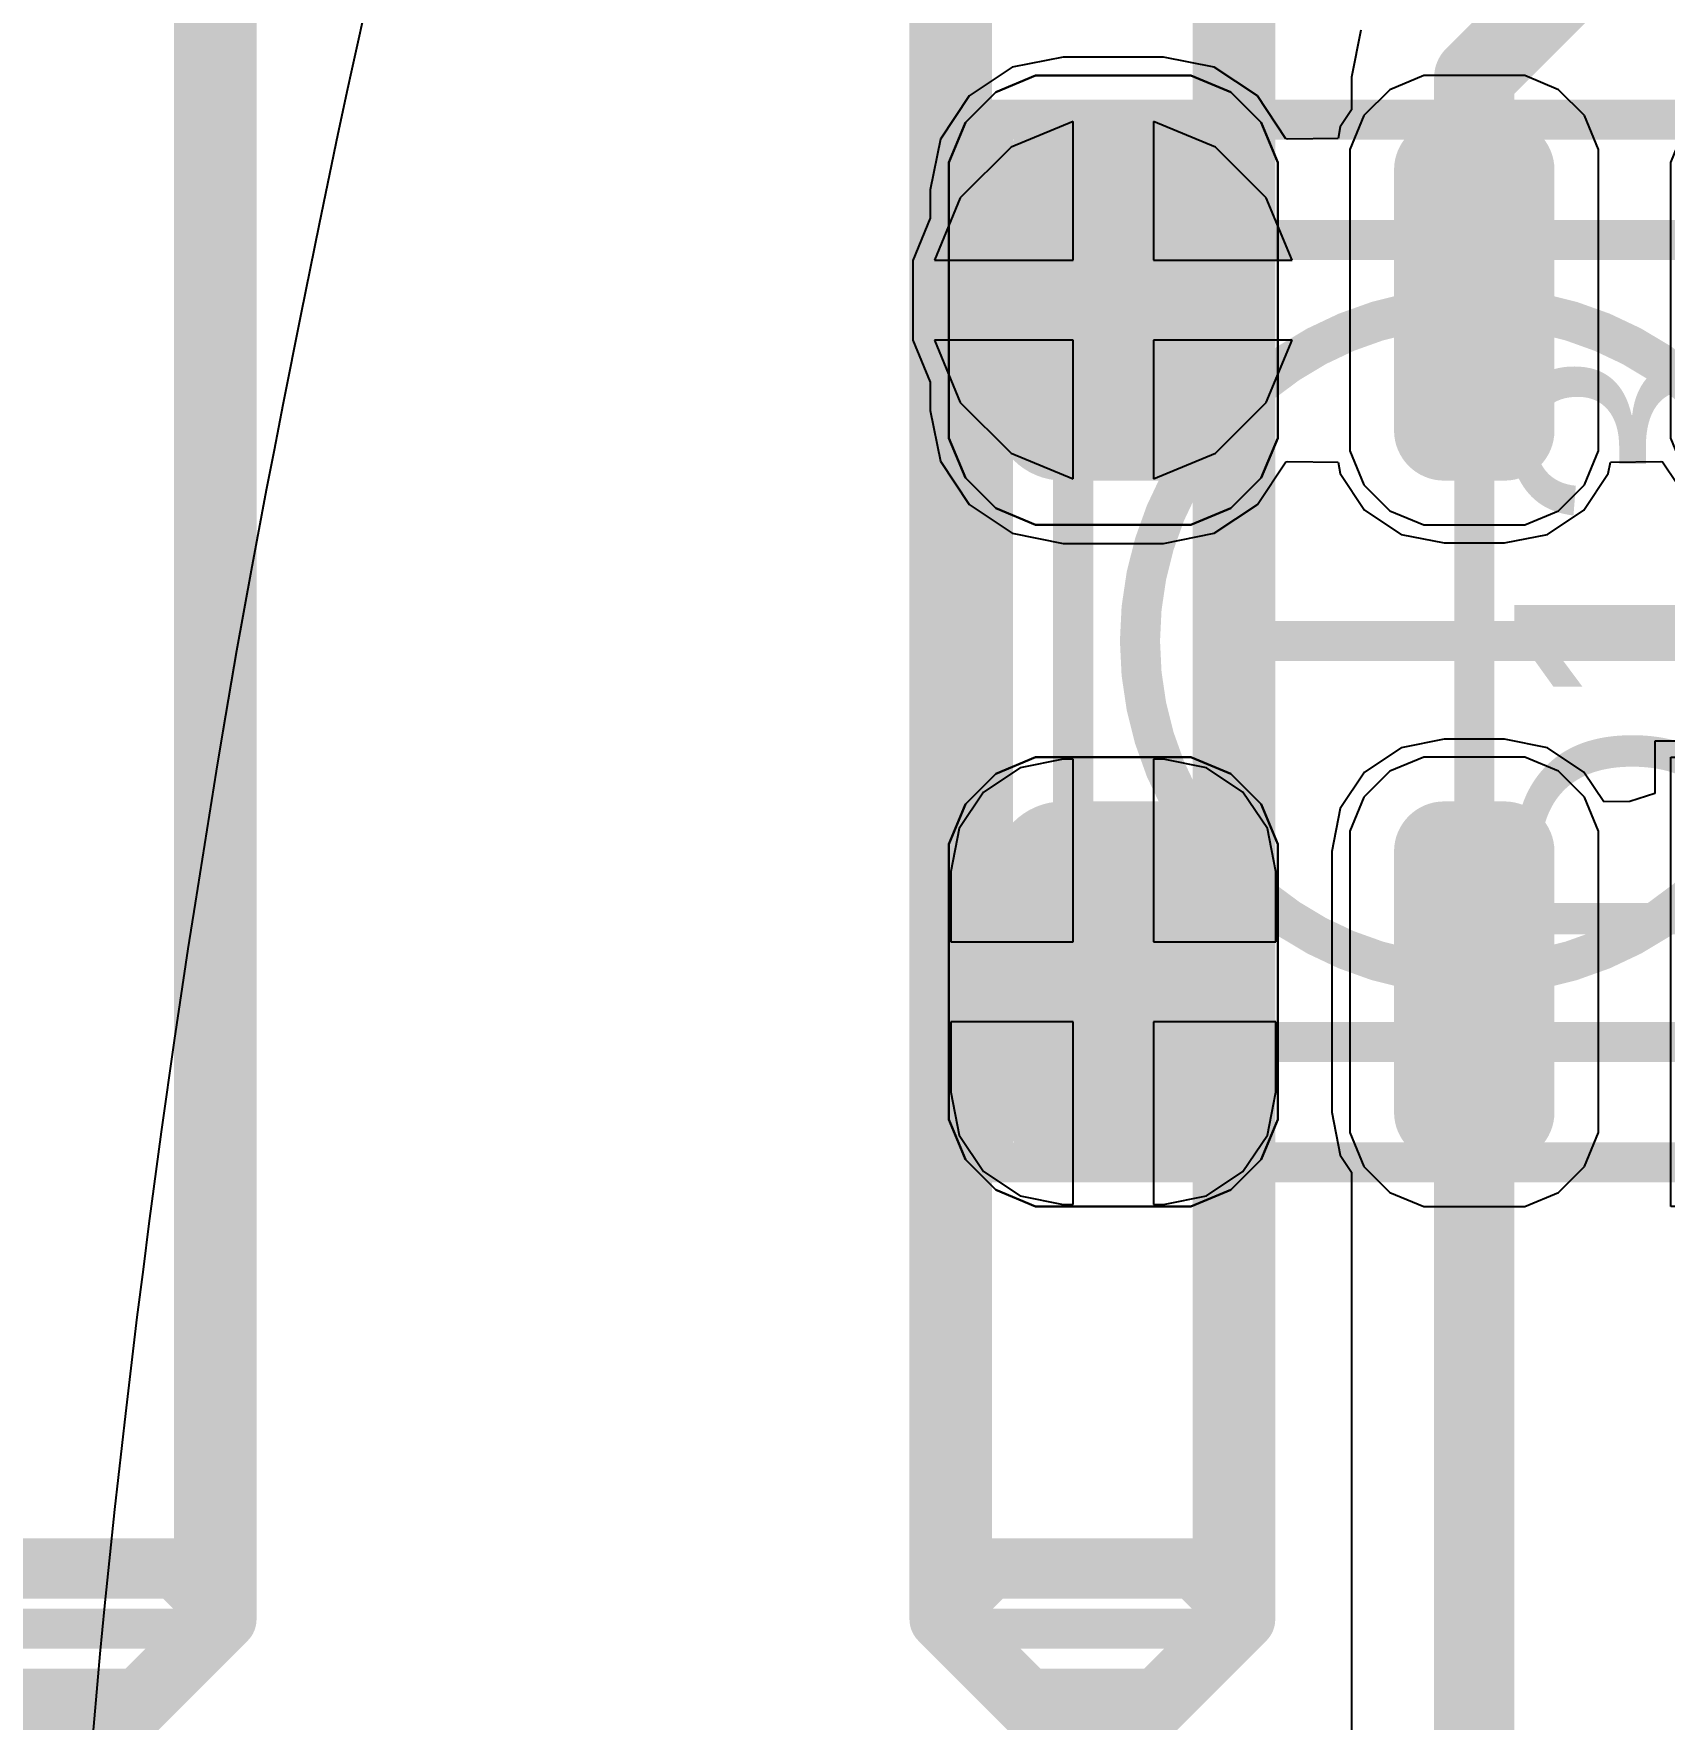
# Model space of a CAD drawing. Header units: inches. Extents: x -30 to 118, y 20 to 51.
# Drawn here: x 40.53 to 44.596, y 32.327 to 36.531 of the extents above; entities that cross this region are included whole.
import ezdxf

# ---------------------------------------------------------------- set-up
doc = ezdxf.new("R2010")
doc.units = ezdxf.units.IN
for name, color, linetype in [('Bottom Assembly', 56, 'Continuous'), ('Bottom Layer', 5, 'Continuous'), ('Bottom Overlay', 54, 'Continuous'), ('Mechanical 1', 6, 'Continuous'), ('Top Component Outline', 56, 'Continuous'), ('Top Courtyard', 56, 'Continuous'), ('Top Layer', 1, 'Continuous'), ('Top Overlay', 2, 'Continuous'), ('Top Paste', 8, 'Continuous'), ('Top Solder', 216, 'Continuous'), ('Via Holes', 16, 'Continuous')]:
    doc.layers.add(name, color=color, linetype=linetype)
doc.styles.add('Arial', font='', dxfattribs={"height": 0.2})
doc.styles.get('Arial').set_extended_font_data('Arial')

# ---------------------------------------------------------------- blocks, each defined once
blk = doc.blocks.new('APA_RGB_LED_2020_556')
at = {"layer": 'Top Layer'}
h = blk.add_hatch(color=1, dxfattribs=at)
edge = h.paths.add_edge_path()
edge.add_arc((-1.125, 1.025), 0.125, 90, 180)
edge.add_line((-1.25, 1.025), (-1.25, 0.775))
edge.add_arc((-1.125, 0.775), 0.125, 180, 270)
edge.add_line((-1.125, 0.65), (-0.575, 0.65))
edge.add_arc((-0.575, 0.775), 0.125, 270, 360)
edge.add_line((-0.45, 0.775), (-0.45, 1.025))
edge.add_arc((-0.575, 1.025), 0.125, 0, 90)
edge.add_line((-0.575, 1.15), (-1.125, 1.15))
h = blk.add_hatch(color=1, dxfattribs=at)
edge = h.paths.add_edge_path()
edge.add_arc((0.575, 1.025), 0.125, 90, 180)
edge.add_line((0.45, 1.025), (0.45, 0.775))
edge.add_arc((0.575, 0.775), 0.125, 180, 270)
edge.add_line((0.575, 0.65), (1.125, 0.65))
edge.add_arc((1.125, 0.775), 0.125, 270, 360)
edge.add_line((1.25, 0.775), (1.25, 1.025))
edge.add_arc((1.125, 1.025), 0.125, 0, 90)
edge.add_line((1.125, 1.15), (0.575, 1.15))
h = blk.add_hatch(color=1, dxfattribs=at)
edge = h.paths.add_edge_path()
edge.add_arc((-1.175, 0.075), 0.075, 90, 180)
edge.add_line((-1.25, 0.075), (-1.25, -0.075))
edge.add_arc((-1.175, -0.075), 0.075, 180, 270)
edge.add_line((-1.175, -0.15), (-0.525, -0.15))
edge.add_arc((-0.525, -0.075), 0.075, 270, 360)
edge.add_line((-0.45, -0.075), (-0.45, 0.075))
edge.add_arc((-0.525, 0.075), 0.075, 0, 90)
edge.add_line((-0.525, 0.15), (-1.175, 0.15))
h = blk.add_hatch(color=1, dxfattribs=at)
edge = h.paths.add_edge_path()
edge.add_arc((0.525, 0.075), 0.075, 90, 180)
edge.add_line((0.45, 0.075), (0.45, -0.075))
edge.add_arc((0.525, -0.075), 0.075, 180, 270)
edge.add_line((0.525, -0.15), (1.175, -0.15))
edge.add_arc((1.175, -0.075), 0.075, 270, 360)
edge.add_line((1.25, -0.075), (1.25, 0.075))
edge.add_arc((1.175, 0.075), 0.075, 0, 90)
edge.add_line((1.175, 0.15), (0.525, 0.15))
blk.add_hatch(color=1, dxfattribs=at).paths.add_polyline_path([(-1.25, -0.65), (-0.45, -0.65), (-0.45, -1.15), (-1.25, -1.15)])
h = blk.add_hatch(color=1, dxfattribs=at)
edge = h.paths.add_edge_path()
edge.add_arc((0.575, -0.775), 0.125, 90, 180)
edge.add_line((0.45, -0.775), (0.45, -1.025))
edge.add_arc((0.575, -1.025), 0.125, 180, 270)
edge.add_line((0.575, -1.15), (1.125, -1.15))
edge.add_arc((1.125, -1.025), 0.125, 270, 360)
edge.add_line((1.25, -1.025), (1.25, -0.775))
edge.add_arc((1.125, -0.775), 0.125, 0, 90)
edge.add_line((1.125, -0.65), (0.575, -0.65))
at = {"layer": 'Top Paste'}
h = blk.add_hatch(color=8, dxfattribs=at)
edge = h.paths.add_edge_path()
edge.add_arc((-1.125, 1.025), 0.125, 90, 180)
edge.add_line((-1.25, 1.025), (-1.25, 0.775))
edge.add_arc((-1.125, 0.775), 0.125, 180, 270)
edge.add_line((-1.125, 0.65), (-0.575, 0.65))
edge.add_arc((-0.575, 0.775), 0.125, 270, 360)
edge.add_line((-0.45, 0.775), (-0.45, 1.025))
edge.add_arc((-0.575, 1.025), 0.125, 0, 90)
edge.add_line((-0.575, 1.15), (-1.125, 1.15))
h = blk.add_hatch(color=8, dxfattribs=at)
edge = h.paths.add_edge_path()
edge.add_arc((0.575, 1.025), 0.125, 90, 180)
edge.add_line((0.45, 1.025), (0.45, 0.775))
edge.add_arc((0.575, 0.775), 0.125, 180, 270)
edge.add_line((0.575, 0.65), (1.125, 0.65))
edge.add_arc((1.125, 0.775), 0.125, 270, 360)
edge.add_line((1.25, 0.775), (1.25, 1.025))
edge.add_arc((1.125, 1.025), 0.125, 0, 90)
edge.add_line((1.125, 1.15), (0.575, 1.15))
h = blk.add_hatch(color=8, dxfattribs=at)
edge = h.paths.add_edge_path()
edge.add_arc((-1.175, 0.075), 0.075, 90, 180)
edge.add_line((-1.25, 0.075), (-1.25, -0.075))
edge.add_arc((-1.175, -0.075), 0.075, 180, 270)
edge.add_line((-1.175, -0.15), (-0.525, -0.15))
edge.add_arc((-0.525, -0.075), 0.075, 270, 360)
edge.add_line((-0.45, -0.075), (-0.45, 0.075))
edge.add_arc((-0.525, 0.075), 0.075, 0, 90)
edge.add_line((-0.525, 0.15), (-1.175, 0.15))
h = blk.add_hatch(color=8, dxfattribs=at)
edge = h.paths.add_edge_path()
edge.add_arc((0.525, 0.075), 0.075, 90, 180)
edge.add_line((0.45, 0.075), (0.45, -0.075))
edge.add_arc((0.525, -0.075), 0.075, 180, 270)
edge.add_line((0.525, -0.15), (1.175, -0.15))
edge.add_arc((1.175, -0.075), 0.075, 270, 360)
edge.add_line((1.25, -0.075), (1.25, 0.075))
edge.add_arc((1.175, 0.075), 0.075, 0, 90)
edge.add_line((1.175, 0.15), (0.525, 0.15))
blk.add_hatch(color=8, dxfattribs=at).paths.add_polyline_path([(-1.25, -0.65), (-0.45, -0.65), (-0.45, -1.15), (-1.25, -1.15)])
h = blk.add_hatch(color=8, dxfattribs=at)
edge = h.paths.add_edge_path()
edge.add_arc((0.575, -0.775), 0.125, 90, 180)
edge.add_line((0.45, -0.775), (0.45, -1.025))
edge.add_arc((0.575, -1.025), 0.125, 180, 270)
edge.add_line((0.575, -1.15), (1.125, -1.15))
edge.add_arc((1.125, -1.025), 0.125, 270, 360)
edge.add_line((1.25, -1.025), (1.25, -0.775))
edge.add_arc((1.125, -0.775), 0.125, 0, 90)
edge.add_line((1.125, -0.65), (0.575, -0.65))
at = {"layer": 'Top Solder'}
h = blk.add_hatch(color=216, dxfattribs=at)
edge = h.paths.add_edge_path()
edge.add_arc((-1.125, 1.025), 0.175, 90, 180)
edge.add_line((-1.3, 1.025), (-1.3, 0.775))
edge.add_arc((-1.125, 0.775), 0.175, 180, 270)
edge.add_line((-1.125, 0.6), (-0.575, 0.6))
edge.add_arc((-0.575, 0.775), 0.175, 270, 360)
edge.add_line((-0.4, 0.775), (-0.4, 1.025))
edge.add_arc((-0.575, 1.025), 0.175, 0, 90)
edge.add_line((-0.575, 1.2), (-1.125, 1.2))
h = blk.add_hatch(color=216, dxfattribs=at)
edge = h.paths.add_edge_path()
edge.add_arc((0.575, 1.025), 0.175, 90, 180)
edge.add_line((0.4, 1.025), (0.4, 0.775))
edge.add_arc((0.575, 0.775), 0.175, 180, 270)
edge.add_line((0.575, 0.6), (1.125, 0.6))
edge.add_arc((1.125, 0.775), 0.175, 270, 360)
edge.add_line((1.3, 0.775), (1.3, 1.025))
edge.add_arc((1.125, 1.025), 0.175, 0, 90)
edge.add_line((1.125, 1.2), (0.575, 1.2))
h = blk.add_hatch(color=216, dxfattribs=at)
edge = h.paths.add_edge_path()
edge.add_arc((-1.175, 0.075), 0.125, 90, 180)
edge.add_line((-1.3, 0.075), (-1.3, -0.075))
edge.add_arc((-1.175, -0.075), 0.125, 180, 270)
edge.add_line((-1.175, -0.2), (-0.525, -0.2))
edge.add_arc((-0.525, -0.075), 0.125, 270, 360)
edge.add_line((-0.4, -0.075), (-0.4, 0.075))
edge.add_arc((-0.525, 0.075), 0.125, 0, 90)
edge.add_line((-0.525, 0.2), (-1.175, 0.2))
h = blk.add_hatch(color=216, dxfattribs=at)
edge = h.paths.add_edge_path()
edge.add_arc((0.525, 0.075), 0.125, 90, 180)
edge.add_line((0.4, 0.075), (0.4, -0.075))
edge.add_arc((0.525, -0.075), 0.125, 180, 270)
edge.add_line((0.525, -0.2), (1.175, -0.2))
edge.add_arc((1.175, -0.075), 0.125, 270, 360)
edge.add_line((1.3, -0.075), (1.3, 0.075))
edge.add_arc((1.175, 0.075), 0.125, 0, 90)
edge.add_line((1.175, 0.2), (0.525, 0.2))
blk.add_hatch(color=216, dxfattribs=at).paths.add_polyline_path([(-1.3, -0.6), (-0.4, -0.6), (-0.4, -1.2), (-1.3, -1.2)])
h = blk.add_hatch(color=216, dxfattribs=at)
edge = h.paths.add_edge_path()
edge.add_arc((0.575, -0.775), 0.175, 90, 180)
edge.add_line((0.4, -0.775), (0.4, -1.025))
edge.add_arc((0.575, -1.025), 0.175, 180, 270)
edge.add_line((0.575, -1.2), (1.125, -1.2))
edge.add_arc((1.125, -1.025), 0.175, 270, 360)
edge.add_line((1.3, -1.025), (1.3, -0.775))
edge.add_arc((1.125, -0.775), 0.175, 0, 90)
edge.add_line((1.125, -0.6), (0.575, -0.6))
at = {"layer": 'Top Component Outline'}
for points in [[(-1, 1, 0.1, 0.1, 0), (-1, -1, 0.1, 0.1, 0)], [(-1, 1, 0.1, 0.1, 0), (1, 1, 0.1, 0.1, 0)], [(1, 1, 0.1, 0.1, 0), (1, -1, 0.1, 0.1, 0)], [(-1, -1, 0.1, 0.1, 0), (1, -1, 0.1, 0.1, 0)]]:
    blk.add_lwpolyline(points, format="xyseb", dxfattribs=at)
for points in [[(-1.025, 1, 0.05, 0.05, 1), (-0.975, 1, 0.05, 0.05, 1)], [(-1.025, 1, 0.05, 0.05, 1), (-0.975, 1, 0.05, 0.05, 1)], [(0.975, 1, 0.05, 0.05, 1), (1.025, 1, 0.05, 0.05, 1)], [(0.975, 1, 0.05, 0.05, 1), (1.025, 1, 0.05, 0.05, 1)], [(-1.025, -1, 0.05, 0.05, 1), (-0.975, -1, 0.05, 0.05, 1)], [(-1.025, -1, 0.05, 0.05, 1), (-0.975, -1, 0.05, 0.05, 1)], [(0.975, -1, 0.05, 0.05, 1), (1.025, -1, 0.05, 0.05, 1)], [(0.975, -1, 0.05, 0.05, 1), (1.025, -1, 0.05, 0.05, 1)]]:
    blk.add_lwpolyline(points, format="xyseb", close=True, dxfattribs=at)
at = {"layer": 'Top Courtyard'}
for points in [[(-1.3, 1.2, 0.1, 0.1, 0), (1.3, 1.2, 0.1, 0.1, 0)], [(-1.3, 1.2, 0.1, 0.1, 0), (-1.3, -1.2, 0.1, 0.1, 0)], [(1.3, 1.2, 0.1, 0.1, 0), (1.3, -1.2, 0.1, 0.1, 0)], [(0, 0.5, 0.1, 0.1, 0), (0, -0.5, 0.1, 0.1, 0)], [(-0.5, 0, 0.1, 0.1, 0), (0.5, 0, 0.1, 0.1, 0)], [(-1.3, -1.2, 0.1, 0.1, 0), (1.3, -1.2, 0.1, 0.1, 0)]]:
    blk.add_lwpolyline(points, format="xyseb", dxfattribs=at)
for points in [[(-1.325, 1.2, 0.05, 0.05, 1), (-1.275, 1.2, 0.05, 0.05, 1)], [(-1.325, 1.2, 0.05, 0.05, 1), (-1.275, 1.2, 0.05, 0.05, 1)], [(1.275, 1.2, 0.05, 0.05, 1), (1.325, 1.2, 0.05, 0.05, 1)], [(1.275, 1.2, 0.05, 0.05, 1), (1.325, 1.2, 0.05, 0.05, 1)], [(-0.025, 0.5, 0.05, 0.05, 1), (0.025, 0.5, 0.05, 0.05, 1)], [(-0.525, 0, 0.05, 0.05, 1), (-0.475, 0, 0.05, 0.05, 1)], [(0.475, 0, 0.05, 0.05, 1), (0.525, 0, 0.05, 0.05, 1)], [(-0.025, -0.5, 0.05, 0.05, 1), (0.025, -0.5, 0.05, 0.05, 1)], [(-1.325, -1.2, 0.05, 0.05, 1), (-1.275, -1.2, 0.05, 0.05, 1)], [(-1.325, -1.2, 0.05, 0.05, 1), (-1.275, -1.2, 0.05, 0.05, 1)], [(1.275, -1.2, 0.05, 0.05, 1), (1.325, -1.2, 0.05, 0.05, 1)], [(1.275, -1.2, 0.05, 0.05, 1), (1.325, -1.2, 0.05, 0.05, 1)]]:
    blk.add_lwpolyline(points, format="xyseb", close=True, dxfattribs=at)
at = {"layer": 'Top Overlay'}
for p, q in [((-1.2929, 1.2689), (-1.1937, 1.31)), ((-1.1937, 1.31), (-1.14, 1.31)), ((-1.14, 1.31), (-1.14, 1.31)), ((-1.14, 1.31), (-0.56, 1.31)), ((-0.56, 1.31), (-0.5063, 1.31)), ((-0.5063, 1.31), (-0.4071, 1.2689)), ((0.4071, 1.2689), (0.5063, 1.31)), ((0.5063, 1.31), (0.56, 1.31)), ((0.56, 1.31), (0.56, 1.31)), ((0.56, 1.31), (1.14, 1.31)), ((1.14, 1.31), (1.1937, 1.31)), ((1.1937, 1.31), (1.2929, 1.2689)), ((-1.3689, 1.1929), (-1.2929, 1.2689)), ((-0.4071, 1.2689), (-0.3311, 1.1929)), ((0.3311, 1.1929), (0.4071, 1.2689)), ((1.2929, 1.2689), (1.3689, 1.1929)), ((-1.41, 1.0937), (-1.3689, 1.1929)), ((-0.3311, 1.1929), (-0.29, 1.0937)), ((0.29, 1.0937), (0.3311, 1.1929)), ((1.3689, 1.1929), (1.41, 1.0937)), ((-1.41, 1.04), (-1.41, 1.0937)), ((-0.29, 1.0937), (-0.29, 1.04)), ((0.29, 1.04), (0.29, 1.0937)), ((1.41, 1.0937), (1.41, 1.04)), ((-1.41, 0.76), (-1.41, 1.04)), ((-0.29, 1.04), (-0.29, 1.04)), ((-0.29, 1.04), (-0.29, 0.76)), ((0.29, 0.76), (0.29, 1.04)), ((1.41, 1.04), (1.41, 1.04)), ((1.41, 1.04), (1.41, 0.76)), ((-1.41, 0.76), (-1.41, 0.76)), ((-1.41, 0.7063), (-1.41, 0.76)), ((-0.29, 0.76), (-0.29, 0.7063)), ((0.29, 0.76), (0.29, 0.76)), ((0.29, 0.7063), (0.29, 0.76)), ((1.41, 0.76), (1.41, 0.7063)), ((-1.3689, 0.6071), (-1.41, 0.7063)), ((-0.29, 0.7063), (-0.3311, 0.6071)), ((0.3311, 0.6071), (0.29, 0.7063)), ((1.41, 0.7063), (1.3689, 0.6071)), ((-1.2929, 0.5311), (-1.3689, 0.6071)), ((-0.3311, 0.6071), (-0.4071, 0.5311)), ((0.4071, 0.5311), (0.3311, 0.6071)), ((1.3689, 0.6071), (1.2929, 0.5311)), ((-1.1937, 0.49), (-1.2929, 0.5311)), ((-0.4071, 0.5311), (-0.5063, 0.49)), ((0.5063, 0.49), (0.4071, 0.5311)), ((1.2929, 0.5311), (1.1937, 0.49)), ((-1.14, 0.49), (-1.1937, 0.49)), ((-0.56, 0.49), (-1.14, 0.49)), ((-0.5063, 0.49), (-0.56, 0.49)), ((-0.56, 0.49), (-0.56, 0.49)), ((0.56, 0.49), (0.5063, 0.49)), ((1.14, 0.49), (0.56, 0.49)), ((1.1937, 0.49), (1.14, 0.49)), ((1.14, 0.49), (1.14, 0.49)), ((-1.2258, 0.31), (-1.3103, 0.275)), ((-1.18, 0.31), (-1.2258, 0.31)), ((-0.52, 0.31), (-1.18, 0.31)), ((-0.4743, 0.31), (-0.52, 0.31)), ((-0.52, 0.31), (-0.52, 0.31)), ((-0.3897, 0.275), (-0.4743, 0.31)), ((0.4742, 0.31), (0.3897, 0.275)), ((0.52, 0.31), (0.4742, 0.31)), ((1.18, 0.31), (0.52, 0.31)), ((1.2258, 0.31), (1.18, 0.31)), ((1.18, 0.31), (1.18, 0.31)), ((1.3103, 0.275), (1.2258, 0.31)), ((-1.3103, 0.275), (-1.375, 0.2103)), ((-0.325, 0.2103), (-0.3897, 0.275)), ((0.3897, 0.275), (0.325, 0.2103)), ((1.375, 0.2103), (1.3103, 0.275)), ((-1.375, 0.2103), (-1.41, 0.1258)), ((-0.29, 0.1258), (-0.325, 0.2103)), ((0.325, 0.2103), (0.29, 0.1258)), ((1.41, 0.1258), (1.375, 0.2103)), ((-1.41, 0.1258), (-1.41, 0.08)), ((-0.29, 0.08), (-0.29, 0.1258)), ((0.29, 0.1258), (0.29, 0.08)), ((1.41, 0.08), (1.41, 0.1258)), ((-1.41, 0.08), (-1.41, -0.08)), ((-1.41, 0.08), (-1.41, 0.08)), ((-0.29, -0.08), (-0.29, 0.08)), ((0.29, 0.08), (0.29, -0.08)), ((0.29, 0.08), (0.29, 0.08)), ((1.41, -0.08), (1.41, 0.08)), ((-1.41, -0.08), (-1.41, -0.1257)), ((-0.29, -0.1257), (-0.29, -0.08)), ((-0.29, -0.08), (-0.29, -0.08)), ((0.29, -0.08), (0.29, -0.1257)), ((1.41, -0.1257), (1.41, -0.08)), ((1.41, -0.08), (1.41, -0.08)), ((-1.41, -0.1257), (-1.375, -0.2103)), ((-0.325, -0.2103), (-0.29, -0.1257)), ((0.29, -0.1257), (0.325, -0.2103)), ((1.375, -0.2103), (1.41, -0.1257)), ((-1.375, -0.2103), (-1.3103, -0.275)), ((-0.3897, -0.275), (-0.325, -0.2103)), ((0.325, -0.2103), (0.3897, -0.275)), ((1.3103, -0.275), (1.375, -0.2103)), ((-1.3103, -0.275), (-1.2258, -0.31)), ((-0.4743, -0.31), (-0.3897, -0.275)), ((0.3897, -0.275), (0.4742, -0.31)), ((1.2258, -0.31), (1.3103, -0.275)), ((-1.2258, -0.31), (-1.18, -0.31)), ((-1.18, -0.31), (-1.18, -0.31)), ((-1.18, -0.31), (-0.52, -0.31)), ((-0.52, -0.31), (-0.4743, -0.31)), ((0.4742, -0.31), (0.52, -0.31)), ((0.52, -0.31), (0.52, -0.31)), ((0.52, -0.31), (1.18, -0.31)), ((1.18, -0.31), (1.2258, -0.31)), ((-1.41, -1.31), (-1.41, -0.49)), ((-1.41, -0.49), (-0.29, -0.49)), ((-0.29, -0.49), (-0.29, -1.31)), ((0.4071, -0.5311), (0.5063, -0.49)), ((0.5063, -0.49), (0.56, -0.49)), ((0.56, -0.49), (0.56, -0.49)), ((0.56, -0.49), (1.14, -0.49)), ((1.14, -0.49), (1.1937, -0.49)), ((1.1937, -0.49), (1.2929, -0.5311)), ((0.3311, -0.6071), (0.4071, -0.5311)), ((1.2929, -0.5311), (1.3689, -0.6071)), ((0.29, -0.7063), (0.3311, -0.6071)), ((1.3689, -0.6071), (1.41, -0.7063)), ((0.29, -0.76), (0.29, -0.7063)), ((1.41, -0.7063), (1.41, -0.76)), ((0.29, -1.04), (0.29, -0.76)), ((1.41, -0.76), (1.41, -0.76)), ((1.41, -0.76), (1.41, -1.04)), ((0.29, -1.04), (0.29, -1.04)), ((0.29, -1.0937), (0.29, -1.04)), ((1.41, -1.04), (1.41, -1.0937)), ((0.3311, -1.1929), (0.29, -1.0937)), ((1.41, -1.0937), (1.3689, -1.1929)), ((0.4071, -1.2689), (0.3311, -1.1929)), ((1.3689, -1.1929), (1.2929, -1.2689)), ((0.5063, -1.31), (0.4071, -1.2689)), ((1.2929, -1.2689), (1.1937, -1.31)), ((-0.29, -1.31), (-1.41, -1.31)), ((0.56, -1.31), (0.5063, -1.31)), ((1.14, -1.31), (0.56, -1.31)), ((1.1937, -1.31), (1.14, -1.31)), ((1.14, -1.31), (1.14, -1.31))]:
    blk.add_line(p, q, dxfattribs=at)
at = {"layer": 'Top Courtyard', "style": 'Arial'}
blk.add_text('D13', height=0.6, dxfattribs=at).set_placement((-0.8, -0.7))
blk = doc.blocks.new('LIST_ANG_1_2_SMD_2_54MM_B_593')
at = {"layer": 'Bottom Assembly'}
for points in [[(-1.42, 11.4971, 0.1, 0.1, 0), (-1.57, 11.3471, 0.1, 0.1, 0)], [(-1.12, 11.4971, 0.1, 0.1, 0), (-1.42, 11.4971, 0.1, 0.1, 0)], [(-0.97, 11.3471, 0.1, 0.1, 0), (-1.12, 11.4971, 0.1, 0.1, 0)], [(1.12, 11.4971, 0.1, 0.1, 0), (0.97, 11.3471, 0.1, 0.1, 0)], [(1.42, 11.4971, 0.1, 0.1, 0), (1.12, 11.4971, 0.1, 0.1, 0)], [(-1.57, 11.3471, 0.1, 0.1, 0), (-1.57, 5.766, 0.1, 0.1, 0)], [(-0.97, 11.3471, 0.1, 0.1, 0), (-1.57, 11.3471, 0.1, 0.1, 0)], [(-0.97, 11.3471, 0.1, 0.1, 0), (-0.97, 5.766, 0.1, 0.1, 0)], [(0.97, 11.3471, 0.1, 0.1, 0), (0.97, 5.766, 0.1, 0.1, 0)], [(1.57, 11.3471, 0.1, 0.1, 0), (0.97, 11.3471, 0.1, 0.1, 0)]]:
    blk.add_lwpolyline(points, format="xyseb", dxfattribs=at)
for points in [[(-1.445, 11.4971, 0.05, 0.05, 1), (-1.395, 11.4971, 0.05, 0.05, 1)], [(-1.445, 11.4971, 0.05, 0.05, 1), (-1.395, 11.4971, 0.05, 0.05, 1)], [(-1.145, 11.4971, 0.05, 0.05, 1), (-1.095, 11.4971, 0.05, 0.05, 1)], [(-1.145, 11.4971, 0.05, 0.05, 1), (-1.095, 11.4971, 0.05, 0.05, 1)], [(1.095, 11.4971, 0.05, 0.05, 1), (1.145, 11.4971, 0.05, 0.05, 1)], [(1.095, 11.4971, 0.05, 0.05, 1), (1.145, 11.4971, 0.05, 0.05, 1)], [(-1.595, 11.3471, 0.05, 0.05, 1), (-1.545, 11.3471, 0.05, 0.05, 1)], [(-1.595, 11.3471, 0.05, 0.05, 1), (-1.545, 11.3471, 0.05, 0.05, 1)], [(-1.595, 11.3471, 0.05, 0.05, 1), (-1.545, 11.3471, 0.05, 0.05, 1)], [(-0.995, 11.3471, 0.05, 0.05, 1), (-0.945, 11.3471, 0.05, 0.05, 1)], [(-0.995, 11.3471, 0.05, 0.05, 1), (-0.945, 11.3471, 0.05, 0.05, 1)], [(-0.995, 11.3471, 0.05, 0.05, 1), (-0.945, 11.3471, 0.05, 0.05, 1)], [(0.945, 11.3471, 0.05, 0.05, 1), (0.995, 11.3471, 0.05, 0.05, 1)], [(0.945, 11.3471, 0.05, 0.05, 1), (0.995, 11.3471, 0.05, 0.05, 1)], [(0.945, 11.3471, 0.05, 0.05, 1), (0.995, 11.3471, 0.05, 0.05, 1)]]:
    blk.add_lwpolyline(points, format="xyseb", close=True, dxfattribs=at)
at = {"layer": 'Bottom Overlay'}
for points in [[(-1.397, 11.578, 0.15, 0.15, 0), (-1.651, 11.324, 0.15, 0.15, 0)], [(-1.143, 11.578, 0.15, 0.15, 0), (-1.397, 11.578, 0.15, 0.15, 0)], [(-0.889, 11.324, 0.15, 0.15, 0), (-1.143, 11.578, 0.15, 0.15, 0)], [(1.143, 11.578, 0.15, 0.15, 0), (0.889, 11.324, 0.15, 0.15, 0)], [(1.397, 11.578, 0.15, 0.15, 0), (1.143, 11.578, 0.15, 0.15, 0)], [(1.651, 11.324, 0.15, 0.15, 0), (1.397, 11.578, 0.15, 0.15, 0)], [(-1.651, 11.324, 0.15, 0.15, 0), (-1.651, 5.766, 0.15, 0.15, 0)], [(-1.524, 11.197, 0.15, 0.15, 0), (-1.651, 11.324, 0.15, 0.15, 0)], [(-0.889, 11.324, 0.15, 0.15, 0), (-1.016, 11.197, 0.15, 0.15, 0)], [(-0.889, 11.324, 0.15, 0.15, 0), (-0.889, 5.766, 0.15, 0.15, 0)], [(0.889, 5.766, 0.15, 0.15, 0), (0.889, 11.324, 0.15, 0.15, 0)], [(1.016, 11.197, 0.15, 0.15, 0), (0.889, 11.324, 0.15, 0.15, 0)], [(-1.016, 11.197, 0.15, 0.15, 0), (-1.524, 11.197, 0.15, 0.15, 0)], [(1.524, 11.197, 0.15, 0.15, 0), (1.016, 11.197, 0.15, 0.15, 0)]]:
    blk.add_lwpolyline(points, format="xyseb", dxfattribs=at)
for points in [[(-1.4345, 11.578, 0.075, 0.075, 1), (-1.3595, 11.578, 0.075, 0.075, 1)], [(-1.4345, 11.578, 0.075, 0.075, 1), (-1.3595, 11.578, 0.075, 0.075, 1)], [(-1.1805, 11.578, 0.075, 0.075, 1), (-1.1055, 11.578, 0.075, 0.075, 1)], [(-1.1805, 11.578, 0.075, 0.075, 1), (-1.1055, 11.578, 0.075, 0.075, 1)], [(1.1055, 11.578, 0.075, 0.075, 1), (1.1805, 11.578, 0.075, 0.075, 1)], [(1.1055, 11.578, 0.075, 0.075, 1), (1.1805, 11.578, 0.075, 0.075, 1)], [(1.3595, 11.578, 0.075, 0.075, 1), (1.4345, 11.578, 0.075, 0.075, 1)], [(1.3595, 11.578, 0.075, 0.075, 1), (1.4345, 11.578, 0.075, 0.075, 1)], [(-1.6885, 11.324, 0.075, 0.075, 1), (-1.6135, 11.324, 0.075, 0.075, 1)], [(-1.6885, 11.324, 0.075, 0.075, 1), (-1.6135, 11.324, 0.075, 0.075, 1)], [(-1.6885, 11.324, 0.075, 0.075, 1), (-1.6135, 11.324, 0.075, 0.075, 1)], [(-0.9265, 11.324, 0.075, 0.075, 1), (-0.8515, 11.324, 0.075, 0.075, 1)], [(-0.9265, 11.324, 0.075, 0.075, 1), (-0.8515, 11.324, 0.075, 0.075, 1)], [(-0.9265, 11.324, 0.075, 0.075, 1), (-0.8515, 11.324, 0.075, 0.075, 1)], [(0.8515, 11.324, 0.075, 0.075, 1), (0.9265, 11.324, 0.075, 0.075, 1)], [(0.8515, 11.324, 0.075, 0.075, 1), (0.9265, 11.324, 0.075, 0.075, 1)], [(0.8515, 11.324, 0.075, 0.075, 1), (0.9265, 11.324, 0.075, 0.075, 1)], [(-1.5615, 11.197, 0.075, 0.075, 1), (-1.4865, 11.197, 0.075, 0.075, 1)], [(-1.5615, 11.197, 0.075, 0.075, 1), (-1.4865, 11.197, 0.075, 0.075, 1)], [(-1.0535, 11.197, 0.075, 0.075, 1), (-0.9785, 11.197, 0.075, 0.075, 1)], [(-1.0535, 11.197, 0.075, 0.075, 1), (-0.9785, 11.197, 0.075, 0.075, 1)], [(0.9785, 11.197, 0.075, 0.075, 1), (1.0535, 11.197, 0.075, 0.075, 1)], [(0.9785, 11.197, 0.075, 0.075, 1), (1.0535, 11.197, 0.075, 0.075, 1)]]:
    blk.add_lwpolyline(points, format="xyseb", close=True, dxfattribs=at)

msp = doc.modelspace()

# ---------------------------------------------------------------- hatches: boundary and pattern name
at = {"layer": 'Bottom Layer'}
h = msp.add_hatch(color=5, dxfattribs=at)
edge = h.paths.add_edge_path()
edge.add_arc((43.2222, 35.8661), 0.3, 0, 360)
at = {"layer": 'Top Layer'}
h = msp.add_hatch(color=1, dxfattribs=at)
edge = h.paths.add_edge_path()
edge.add_arc((43.2222, 35.8661), 0.3, 0, 360)
at = {"layer": 'Via Holes'}
h = msp.add_hatch(color=7, dxfattribs=at)
edge = h.paths.add_edge_path()
edge.add_arc((43.2222, 35.8661), 0.15, 0, 360)

# ---------------------------------------------------------------- linework, layer by layer
at = {"layer": 'Bottom Layer'}
for p, q in [((43.1222, 36.3117), (42.9673, 36.2476)), ((43.1222, 35.9661), (43.1222, 36.3117)), ((43.4771, 36.2476), (43.3222, 36.3117)), ((43.3222, 36.3117), (43.3222, 35.9661)), ((42.9673, 36.2476), (42.8407, 36.121)), ((43.6037, 36.121), (43.4771, 36.2476)), ((42.8407, 36.121), (42.7766, 35.9661)), ((43.6679, 35.9661), (43.6037, 36.121)), ((42.7766, 35.9661), (43.1222, 35.9661)), ((43.3222, 35.9661), (43.6679, 35.9661)), ((43.1222, 35.7661), (42.7766, 35.7661)), ((42.7766, 35.7661), (42.8407, 35.6112)), ((43.1222, 35.4204), (43.1222, 35.7661)), ((43.6679, 35.7661), (43.3222, 35.7661)), ((43.3222, 35.7661), (43.3222, 35.4204)), ((43.6037, 35.6112), (43.6679, 35.7661)), ((42.8407, 35.6112), (42.9673, 35.4846)), ((43.4771, 35.4846), (43.6037, 35.6112)), ((42.9673, 35.4846), (43.1222, 35.4204)), ((43.3222, 35.4204), (43.4771, 35.4846))]:
    msp.add_line(p, q, dxfattribs=at)
at = {"layer": 'Mechanical 1'}
for points in [[(43.5328, 35.6055, 0.1, 0.1, -0.198911), (44.1222, 35.8496, 0.1, 0.1, 0)], [(44.1222, 35.8496, 0.1, 0.1, -0.198911), (44.7116, 35.6055, 0.1, 0.1, 0)], [(43.2887, 35.0161, 0.1, 0.1, -0.198911), (43.5328, 35.6055, 0.1, 0.1, 0)], [(43.5328, 34.4267, 0.1, 0.1, -0.198911), (43.2887, 35.0161, 0.1, 0.1, 0)], [(44.1222, 34.1826, 0.1, 0.1, -0.198911), (43.5328, 34.4267, 0.1, 0.1, 0)], [(44.7116, 34.4267, 0.1, 0.1, -0.198911), (44.1222, 34.1826, 0.1, 0.1, 0)]]:
    msp.add_lwpolyline(points, format="xyseb", dxfattribs=at)
for points in [[(44.0972, 35.8496, 0.05, 0.05, 1), (44.1472, 35.8496, 0.05, 0.05, 1)], [(44.0972, 35.8496, 0.05, 0.05, 1), (44.1472, 35.8496, 0.05, 0.05, 1)], [(43.5078, 35.6055, 0.05, 0.05, 1), (43.5578, 35.6055, 0.05, 0.05, 1)], [(43.5078, 35.6055, 0.05, 0.05, 1), (43.5578, 35.6055, 0.05, 0.05, 1)], [(43.2637, 35.0161, 0.05, 0.05, 1), (43.3137, 35.0161, 0.05, 0.05, 1)], [(43.2637, 35.0161, 0.05, 0.05, 1), (43.3137, 35.0161, 0.05, 0.05, 1)], [(43.5078, 34.4267, 0.05, 0.05, 1), (43.5578, 34.4267, 0.05, 0.05, 1)], [(43.5078, 34.4267, 0.05, 0.05, 1), (43.5578, 34.4267, 0.05, 0.05, 1)], [(44.0972, 34.1826, 0.05, 0.05, 1), (44.1472, 34.1826, 0.05, 0.05, 1)], [(44.0972, 34.1826, 0.05, 0.05, 1), (44.1472, 34.1826, 0.05, 0.05, 1)]]:
    msp.add_lwpolyline(points, format="xyseb", close=True, dxfattribs=at)
at = {"layer": 'Top Layer'}
for p, q in [((43.8396, 36.5393), (43.8163, 36.4222)), ((43.0972, 36.4725), (42.9704, 36.4472)), ((43.3472, 36.4725), (43.0972, 36.4725)), ((43.474, 36.4472), (43.3472, 36.4725)), ((42.9704, 36.4472), (42.8629, 36.3754)), ((43.5815, 36.3754), (43.474, 36.4472)), ((43.8163, 36.4222), (43.8163, 36.4222)), ((43.8163, 36.4222), (43.8163, 36.3405)), ((42.8629, 36.3754), (42.7911, 36.2679)), ((43.6528, 36.2687), (43.5815, 36.3754)), ((43.8163, 36.3405), (43.7882, 36.2984)), ((43.7882, 36.2984), (43.7825, 36.2698)), ((42.7911, 36.2679), (42.7658, 36.1411)), ((43.657, 36.2679), (43.6528, 36.2687)), ((43.7825, 36.2698), (43.657, 36.2679)), ((42.7658, 36.1411), (42.7658, 36.0709)), ((42.7658, 36.0709), (42.7222, 35.9655)), ((42.7222, 35.9655), (42.7222, 35.7666)), ((42.7222, 35.7666), (42.7658, 35.6613)), ((42.7658, 35.6613), (42.7658, 35.5911)), ((42.7658, 35.5911), (42.7911, 35.4643)), ((42.7911, 35.4643), (42.8629, 35.3568)), ((43.5815, 35.3568), (43.6528, 35.4634)), ((43.6528, 35.4634), (43.657, 35.4642)), ((43.657, 35.4642), (43.7825, 35.4624)), ((43.7825, 35.4624), (43.7882, 35.4338)), ((44.4563, 35.4338), (44.4619, 35.4624)), ((44.4619, 35.4624), (44.5874, 35.4642)), ((44.5874, 35.4642), (44.5916, 35.4634)), ((44.5916, 35.4634), (44.6629, 35.3568)), ((43.7882, 35.4338), (43.8489, 35.3428)), ((44.3955, 35.3428), (44.4563, 35.4338)), ((42.8629, 35.3568), (42.9704, 35.2849)), ((43.474, 35.2849), (43.5815, 35.3568)), ((43.8489, 35.3428), (43.9399, 35.282)), ((44.3045, 35.282), (44.3955, 35.3428)), ((42.9704, 35.2849), (43.0972, 35.2597)), ((43.3472, 35.2597), (43.474, 35.2849)), ((43.9399, 35.282), (44.0472, 35.2607)), ((44.1972, 35.2607), (44.3045, 35.282)), ((43.0972, 35.2597), (43.3472, 35.2597)), ((44.0472, 35.2607), (44.1972, 35.2607)), ((44.0472, 34.7715), (43.9399, 34.7501)), ((44.1972, 34.7715), (44.0472, 34.7715)), ((44.3045, 34.7501), (44.1972, 34.7715)), ((45.4722, 34.7661), (44.5722, 34.7661)), ((44.5722, 34.7661), (44.5722, 34.636)), ((43.9399, 34.7501), (43.8489, 34.6893)), ((44.3955, 34.6893), (44.3045, 34.7501)), ((42.9899, 34.7001), (42.8989, 34.6393)), ((43.0972, 34.7215), (42.9899, 34.7001)), ((43.1222, 34.7215), (43.0972, 34.7215)), ((43.1222, 34.2661), (43.1222, 34.7215)), ((43.3472, 34.7215), (43.3222, 34.7215)), ((43.3222, 34.7215), (43.3222, 34.2661)), ((43.4545, 34.7001), (43.3472, 34.7215)), ((43.5455, 34.6393), (43.4545, 34.7001)), ((43.8489, 34.6893), (43.7882, 34.5984)), ((44.4452, 34.6149), (44.3955, 34.6893)), ((42.8989, 34.6393), (42.8382, 34.5484)), ((43.6063, 34.5484), (43.5455, 34.6393)), ((43.7882, 34.5984), (43.7668, 34.4911)), ((44.5102, 34.6159), (44.4452, 34.6149)), ((44.5722, 34.636), (44.5102, 34.6159)), ((42.8382, 34.5484), (42.8168, 34.4411)), ((43.6276, 34.4411), (43.6063, 34.5484)), ((43.7668, 34.4911), (43.7668, 33.8411)), ((42.8168, 34.4411), (42.8168, 34.2661)), ((43.6276, 34.2661), (43.6276, 34.4411)), ((42.8168, 34.2661), (43.1222, 34.2661)), ((43.3222, 34.2661), (43.6276, 34.2661)), ((43.1222, 34.0661), (42.8168, 34.0661)), ((42.8168, 34.0661), (42.8168, 33.8911)), ((43.1222, 33.6107), (43.1222, 34.0661)), ((43.6276, 34.0661), (43.3222, 34.0661)), ((43.3222, 34.0661), (43.3222, 33.6107)), ((43.6276, 33.8911), (43.6276, 34.0661)), ((42.8168, 33.8911), (42.8382, 33.7838)), ((43.6063, 33.7838), (43.6276, 33.8911)), ((43.7668, 33.8411), (43.7882, 33.7338)), ((42.8382, 33.7838), (42.8989, 33.6928)), ((43.5455, 33.6928), (43.6063, 33.7838)), ((43.7882, 33.7338), (43.8163, 33.6916)), ((42.8989, 33.6928), (42.9899, 33.632)), ((43.4545, 33.632), (43.5455, 33.6928)), ((43.8163, 33.6916), (43.8163, 32.173)), ((42.9899, 33.632), (43.0972, 33.6107)), ((43.3472, 33.6107), (43.4545, 33.632)), ((43.0972, 33.6107), (43.1222, 33.6107)), ((43.3222, 33.6107), (43.3472, 33.6107))]:
    msp.add_line(p, q, dxfattribs=at)
for points in [[(44.1222, 36.4222, 0.2, 0.2, 0), (44.9557, 37.2557, 0.2, 0.2, 0)], [(44.1222, 35.8661, 0.2, 0.2, 0), (44.1222, 36.4222, 0.2, 0.2, 0)], [(44.1222, 31.6986, 0.2, 0.2, 0), (44.1222, 34.1661, 0.2, 0.2, 0)]]:
    msp.add_lwpolyline(points, format="xyseb", dxfattribs=at)
for points in [[(44.0722, 36.4222, 0.1, 0.1, 1), (44.1722, 36.4222, 0.1, 0.1, 1)], [(44.0722, 36.4222, 0.1, 0.1, 1), (44.1722, 36.4222, 0.1, 0.1, 1)], [(44.0722, 35.8661, 0.1, 0.1, 1), (44.1722, 35.8661, 0.1, 0.1, 1)], [(44.0722, 34.1661, 0.1, 0.1, 1), (44.1722, 34.1661, 0.1, 0.1, 1)]]:
    msp.add_lwpolyline(points, format="xyseb", close=True, dxfattribs=at)
at = {"layer": 'Top Overlay'}
for p, q in [((41.3407, 36.5183), (41.3594, 36.6009)), ((41.3226, 36.4355), (41.3407, 36.5183)), ((41.3137, 36.3941), (41.3226, 36.4355)), ((43.0285, 36.4261), (42.9293, 36.385)), ((43.4159, 36.4261), (43.0285, 36.4261)), ((43.5151, 36.385), (43.4159, 36.4261)), ((43.9965, 36.4261), (43.9119, 36.3911)), ((44.248, 36.4261), (43.9965, 36.4261)), ((44.3325, 36.3911), (44.248, 36.4261)), ((41.2897, 36.2817), (41.3137, 36.3941)), ((42.9293, 36.385), (42.8533, 36.309)), ((43.5911, 36.309), (43.5151, 36.385)), ((43.9119, 36.3911), (43.8472, 36.3264)), ((44.3972, 36.3264), (44.3325, 36.3911)), ((43.8472, 36.3264), (43.8122, 36.2418)), ((44.4322, 36.2418), (44.3972, 36.3264)), ((41.2427, 36.0566), (41.2897, 36.2817)), ((42.8533, 36.309), (42.8122, 36.2098)), ((43.6322, 36.2098), (43.5911, 36.309)), ((43.8122, 36.2418), (43.8122, 36.1961)), ((44.4322, 36.1961), (44.4322, 36.2418)), ((42.8122, 36.2098), (42.8122, 36.1561)), ((43.6322, 36.1561), (43.6322, 36.2098)), ((43.8122, 36.1961), (43.8122, 35.5361)), ((44.4322, 35.5361), (44.4322, 36.1961)), ((42.8122, 36.1561), (42.8122, 35.5761)), ((43.6322, 35.5761), (43.6322, 36.1561)), ((41.197, 35.8312), (41.2427, 36.0566)), ((41.1524, 35.6057), (41.197, 35.8312)), ((41.1306, 35.4928), (41.1524, 35.6057)), ((42.8122, 35.5761), (42.8122, 35.5224)), ((43.6322, 35.5224), (43.6322, 35.5761)), ((43.8122, 35.5361), (43.8122, 35.4903)), ((44.4322, 35.4903), (44.4322, 35.5361)), ((41.111, 35.3929), (41.1306, 35.4928)), ((42.8122, 35.5224), (42.8533, 35.4231)), ((43.5911, 35.4231), (43.6322, 35.5224)), ((43.8122, 35.4903), (43.8472, 35.4058)), ((44.3972, 35.4058), (44.4322, 35.4903)), ((42.8533, 35.4231), (42.9293, 35.3472)), ((43.5151, 35.3472), (43.5911, 35.4231)), ((43.8472, 35.4058), (43.9119, 35.3411)), ((44.3325, 35.3411), (44.3972, 35.4058)), ((41.0733, 35.1929), (41.111, 35.3929)), ((42.9293, 35.3472), (43.0285, 35.3061)), ((43.4159, 35.3061), (43.5151, 35.3472)), ((43.9119, 35.3411), (43.9965, 35.3061)), ((44.248, 35.3061), (44.3325, 35.3411)), ((43.0285, 35.3061), (43.4159, 35.3061)), ((43.9965, 35.3061), (44.248, 35.3061)), ((41.0371, 34.9926), (41.0733, 35.1929)), ((41.0025, 34.7921), (41.0371, 34.9926)), ((40.9859, 34.6917), (41.0025, 34.7921)), ((43.0285, 34.7261), (42.9293, 34.685)), ((43.4159, 34.7261), (43.0285, 34.7261)), ((43.5151, 34.685), (43.4159, 34.7261)), ((43.9965, 34.7261), (43.9119, 34.6911)), ((44.248, 34.7261), (43.9965, 34.7261)), ((44.3325, 34.6911), (44.248, 34.7261)), ((40.934, 34.3619), (40.9859, 34.6917)), ((40.9859, 34.6917), (40.9859, 34.6917)), ((42.9293, 34.685), (42.8533, 34.609)), ((43.5911, 34.609), (43.5151, 34.685)), ((43.9119, 34.6911), (43.8472, 34.6264)), ((44.3972, 34.6264), (44.3325, 34.6911)), ((42.8533, 34.609), (42.8122, 34.5098)), ((43.6322, 34.5098), (43.5911, 34.609)), ((43.8472, 34.6264), (43.8122, 34.5418)), ((44.4322, 34.5418), (44.3972, 34.6264)), ((43.8122, 34.5418), (43.8122, 34.4961)), ((44.4322, 34.4961), (44.4322, 34.5418)), ((42.8122, 34.5098), (42.8122, 34.4561)), ((43.6322, 34.4561), (43.6322, 34.5098)), ((43.8122, 34.4961), (43.8122, 33.8361)), ((44.4322, 33.8361), (44.4322, 34.4961)), ((42.8122, 34.4561), (42.8122, 33.8761)), ((43.6322, 33.8761), (43.6322, 34.4561)), ((40.9159, 34.2481), (40.934, 34.3619)), ((40.8816, 34.0201), (40.9159, 34.2481)), ((40.8491, 33.7919), (40.8816, 34.0201)), ((42.8122, 33.8761), (42.8122, 33.8224)), ((43.6322, 33.8224), (43.6322, 33.8761)), ((42.8122, 33.8224), (42.8533, 33.7231)), ((43.5911, 33.7231), (43.6322, 33.8224)), ((43.8122, 33.8361), (43.8122, 33.7903)), ((44.4322, 33.7903), (44.4322, 33.8361)), ((40.8184, 33.5634), (40.8491, 33.7919)), ((43.8122, 33.7903), (43.8472, 33.7058)), ((44.3972, 33.7058), (44.4322, 33.7903)), ((42.8533, 33.7231), (42.9293, 33.6472)), ((43.5151, 33.6472), (43.5911, 33.7231)), ((43.8472, 33.7058), (43.9119, 33.6411)), ((44.3325, 33.6411), (44.3972, 33.7058)), ((42.9293, 33.6472), (43.0285, 33.6061)), ((43.4159, 33.6061), (43.5151, 33.6472)), ((43.9119, 33.6411), (43.9965, 33.6061)), ((44.248, 33.6061), (44.3325, 33.6411)), ((43.0285, 33.6061), (43.4159, 33.6061)), ((43.9965, 33.6061), (44.248, 33.6061)), ((40.8039, 33.449), (40.8184, 33.5634)), ((40.7886, 33.3294), (40.8039, 33.449)), ((40.7597, 33.0898), (40.7886, 33.3294)), ((40.7327, 32.85), (40.7597, 33.0898)), ((40.7077, 32.61), (40.7327, 32.85)), ((40.6961, 32.4899), (40.7077, 32.61)), ((40.6311, 31.7487), (40.6961, 32.4899)), ((40.6961, 32.4899), (40.6961, 32.4899))]:
    msp.add_line(p, q, dxfattribs=at)

# ---------------------------------------------------------------- block references
for name, p, rotation in [('LIST_ANG_1_2_SMD_2_54MM_B_593', (41.9, 43.9), 180), ('APA_RGB_LED_2020_556', (44.1222, 35.0161), 90)]:
    msp.add_blockref(name, p, dxfattribs=dict(rotation=rotation))

doc.saveas('drawing.dxf')
